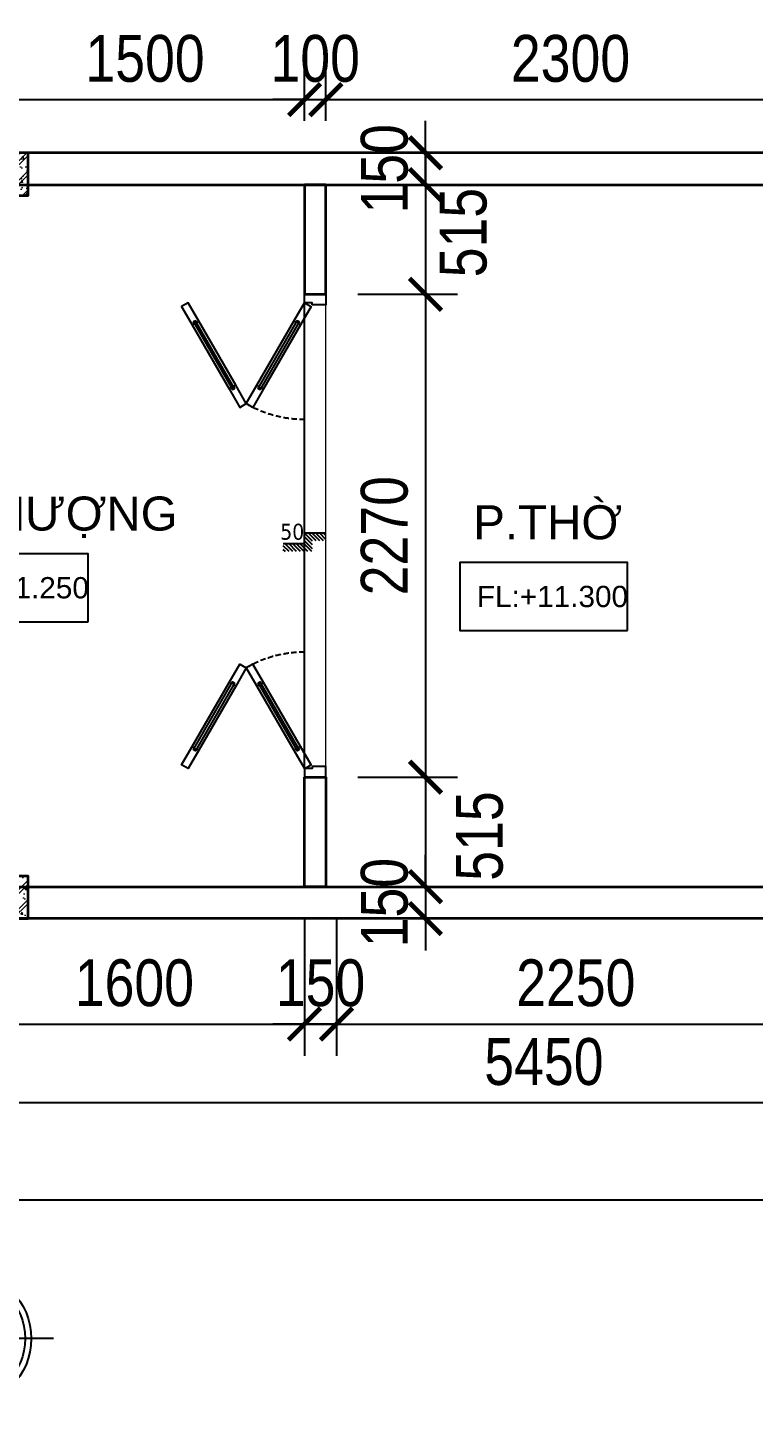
# Model space of a CAD drawing. Header units: inches. Extents: x 236662 to 497023, y -248575 to 81795.
# Drawn here: x 327762 to 331174, y -48059 to -41477 of the extents above; entities that cross this region are included whole.
import ezdxf
from ezdxf.enums import TextEntityAlignment as Align

# ---------------------------------------------------------------- set-up
doc = ezdxf.new("R2010")
doc.units = ezdxf.units.IN
doc.header["$LTSCALE"] = 10
doc.header["$MEASUREMENT"] = 0
doc.linetypes.add('CENTER', pattern=[2, 1.25, -0.25, 0.25, -0.25])
doc.linetypes.add('HIDDEN', pattern=[0.375, 0.25, -0.125])
for name, color, linetype in [('01. HP_TEXT', 9, 'Continuous'), ('04. HP_CUA', 153, 'Continuous'), ('07. HP_KY HIEU', 43, 'Continuous'), ('08. HP_DIM', 118, 'Continuous'), ('TEXT', 2, 'Continuous')]:
    doc.layers.add(name, color=color, linetype=linetype)
for name, color, linetype, lineweight in [('02. HP_BE TONG', 1, 'Continuous', 35), ('03. HP_TUONG', 2, 'Continuous', 35), ('05. HP_TRUC', 251, 'CENTER', 5), ('06. HP_THAY 2', 147, 'Continuous', 13), ('09_HP_HATCH', 8, 'Continuous', 5)]:
    doc.layers.add(name, color=color, linetype=linetype, lineweight=lineweight)
doc.styles.add('BAOANNOTE', font='Arial.ttf', dxfattribs={"width": 0.8})
doc.styles.add('ISOCP50', font='ISOCPEUR.TTF')
doc.styles.get("Standard").update_dxf_attribs({"font": 'Arial.ttf'})
doc.styles.add('Tahoma', font='Tahoma.ttf')
doc.styles.add('TEXT (none)', font='Arial.ttf')
doc.styles.add('text2', font='VHELVCN.TTF')
doc.dimstyles.new('AL-100', dxfattribs={"dimtxt": 220, "dimasz": 150, "dimexe": 150, "dimexo": 150, "dimgap": 80, "dimtad": 1, "dimdec": 0, "dimzin": 9, "dimtxsty": 'text2', "dimblk": 'ARCHTICK', "dimcen": 1, "dimdle": 150, "dimclrd": 256, "dimclre": 256, "dimclrt": 7, "dimadec": 0, "dimazin": 0, "dimtfac": 1, "dimtdec": 0, "dimtix": 1, "dimtmove": 2, "dimatfit": 3, "dimldrblk": 'ARCHTICK', "dimfxl": 1, "dimtolj": 1, "dimtzin": 0, "dimlwd": -1, "dimlwe": -1, "dimarcsym": 0})

# ---------------------------------------------------------------- blocks, each defined once
blk = doc.blocks.new('_ArchTick')
at = {"color": 0, "linetype": 'ByBlock', "const_width": 0.15}
blk.add_lwpolyline([(-0.5, -0.5), (0.5, 0.5)], dxfattribs=at)
blk = doc.blocks.new('*D949')
at = {"layer": '08. HP_DIM', "transparency": 16777216}
for p, q in [((327461.9, -45814), (327461.9, -47136.9)), ((342461.9, -45814), (342461.9, -47136.9)), ((327311.9, -46986.9), (342611.9, -46986.9))]:
    blk.add_line(p, q, dxfattribs=at)
at = {"layer": 'Defpoints', "color": 0, "transparency": 16777216}
for p in [(327461.9, -45664), (342461.9, -45664), (342461.9, -46986.9)]:
    blk.add_point(p, dxfattribs=at)
at = {"layer": '08. HP_DIM', "transparency": 16777216, "xscale": 150, "yscale": 150, "zscale": 150, "rotation": 180}
blk.add_blockref('_ArchTick', (327461.9, -46986.9), dxfattribs=at)
at = {"layer": '08. HP_DIM', "transparency": 16777216, "xscale": 150, "yscale": 150, "zscale": 150}
blk.add_blockref('_ArchTick', (342461.9, -46986.9), dxfattribs=at)
at = {"layer": '08. HP_DIM', "color": 7, "transparency": 16777216, "insert": (334461.9, -46794.5), "char_height": 220, "attachment_point": 5, "style": 'text2'}
blk.add_mtext('\\A1;15000', dxfattribs=at)
blk = doc.blocks.new('*D952')
at = {"layer": '08. HP_DIM', "transparency": 16777216}
for p, q in [((329061.9, -45664), (329061.9, -46309.7)), ((327461.9, -45814), (327461.9, -46309.7)), ((327311.9, -46159.7), (329211.9, -46159.7))]:
    blk.add_line(p, q, dxfattribs=at)
at = {"layer": 'Defpoints', "color": 0, "transparency": 16777216}
for p in [(329061.9, -45514), (327461.9, -45664), (329061.9, -46159.7)]:
    blk.add_point(p, dxfattribs=at)
at = {"layer": '08. HP_DIM', "transparency": 16777216, "xscale": 150, "yscale": 150, "zscale": 150, "rotation": 180}
blk.add_blockref('_ArchTick', (327461.9, -46159.7), dxfattribs=at)
at = {"layer": '08. HP_DIM', "transparency": 16777216, "xscale": 150, "yscale": 150, "zscale": 150}
blk.add_blockref('_ArchTick', (329061.9, -46159.7), dxfattribs=at)
at = {"layer": '08. HP_DIM', "color": 7, "transparency": 16777216, "insert": (328261.9, -45967.3), "char_height": 220, "attachment_point": 5, "style": 'text2'}
blk.add_mtext('\\A1;1600', dxfattribs=at)
blk = doc.blocks.new('*D953')
at = {"layer": '08. HP_DIM', "transparency": 16777216}
for p, q in [((329211.9, -45664), (329211.9, -46309.7)), ((331461.9, -45664), (331461.9, -46309.7)), ((329061.9, -46159.7), (331611.9, -46159.7))]:
    blk.add_line(p, q, dxfattribs=at)
at = {"layer": 'Defpoints', "color": 0, "transparency": 16777216}
for p in [(329211.9, -45514), (331461.9, -45514), (331461.9, -46159.7)]:
    blk.add_point(p, dxfattribs=at)
at = {"layer": '08. HP_DIM', "transparency": 16777216, "xscale": 150, "yscale": 150, "zscale": 150, "rotation": 180}
blk.add_blockref('_ArchTick', (329211.9, -46159.7), dxfattribs=at)
at = {"layer": '08. HP_DIM', "transparency": 16777216, "xscale": 150, "yscale": 150, "zscale": 150}
blk.add_blockref('_ArchTick', (331461.9, -46159.7), dxfattribs=at)
at = {"layer": '08. HP_DIM', "color": 7, "transparency": 16777216, "insert": (330336.9, -45967.3), "char_height": 220, "attachment_point": 5, "style": 'text2'}
blk.add_mtext('\\A1;2250', dxfattribs=at)
blk = doc.blocks.new('grid test1')
at = {"ltscale": 20}
for p, q in [((0, 440), (0, 260)), ((-260, 0), (-440, 0)), ((440, 0), (260, 0)), ((0, -260), (0, -440))]:
    blk.add_line(p, q, dxfattribs=at)
at = {"color": 251, "ltscale": 20, "true_color": 0x636466}
for radius in [330, 300]:
    blk.add_circle((0, 0), radius, dxfattribs=at)
at = {"layer": '01. HP_TEXT', "color": 2, "ltscale": 20, "true_color": 0xf1eb1f, "style": 'ISOCP50'}
blk.add_attdef('GRID', text='', height=300, dxfattribs=at).set_placement((-36.9, 0.3), align=Align.MIDDLE_CENTER)
blk = doc.blocks.new('zcsadsdasd3')
at = {"layer": '05. HP_TRUC', "ltscale": 10}
for p, q in [((-15929.6, 3600), (1239.1, 3600)), ((-15929.6, 0), (1239.1, 0))]:
    blk.add_line(p, q, dxfattribs=at)
at = {"layer": '07. HP_KY HIEU', "ltscale": 20}
ref = blk.add_blockref('grid test1', (-15000, -1974.6), dxfattribs=dict(at, xscale=0.9555000001564621, yscale=0.9555000001564621, zscale=0.9555000001564621))
ref.add_attrib('GRID', '1', dxfattribs={"layer": 'TEXT', "ltscale": 20, "height": 286.6, "style": 'ISOCP50'}).set_placement((-15000, -1974.6), align=Align.MIDDLE_CENTER)
blk = doc.blocks.new('*D966')
at = {"layer": '08. HP_DIM', "transparency": 16777216}
for p, q in [((329061.9, -45664), (329061.9, -46309.7)), ((329211.9, -45664), (329211.9, -46309.7)), ((329061.9, -46159.7), (328911.9, -46159.7)), ((329211.9, -46159.7), (329061.9, -46159.7)), ((329211.9, -46159.7), (329361.9, -46159.7))]:
    blk.add_line(p, q, dxfattribs=at)
at = {"layer": 'Defpoints', "color": 0, "transparency": 16777216}
for p in [(329061.9, -45514), (329211.9, -45514), (329061.9, -46159.7)]:
    blk.add_point(p, dxfattribs=at)
at = {"layer": '08. HP_DIM', "transparency": 16777216, "xscale": 150, "yscale": 150, "zscale": 150}
blk.add_blockref('_ArchTick', (329061.9, -46159.7), dxfattribs=at)
at = {"layer": '08. HP_DIM', "transparency": 16777216, "xscale": 150, "yscale": 150, "zscale": 150, "rotation": 180}
blk.add_blockref('_ArchTick', (329211.9, -46159.7), dxfattribs=at)
at = {"layer": '08. HP_DIM', "color": 7, "transparency": 16777216, "insert": (329136.9, -45967.3), "char_height": 220, "attachment_point": 5, "style": 'text2'}
blk.add_mtext('\\A1;150', dxfattribs=at)
blk = doc.blocks.new('Level mark - Plan 2')
blk.add_lwpolyline([(12.525, 0.4), (12.525, 3.6), (4.642, 3.6), (4.642, 0.4)], close=True)
at = {"style": 'BAOANNOTE', "flags": 8}
blk.add_attdef('FL%%P0.000', text='', height=2, dxfattribs=at).set_placement((9, 2), align=Align.MIDDLE_CENTER)
blk = doc.blocks.new('*D1333')
at = {"layer": '08. HP_DIM', "transparency": 16777216}
for p, q in [((-15000, -3750), (-15000, -5072.9)), ((0, -3750), (0, -5072.9)), ((-15150, -4922.9), (150, -4922.9))]:
    blk.add_line(p, q, dxfattribs=at)
at = {"layer": 'Defpoints', "color": 0, "transparency": 16777216}
for p in [(-15000, -3600), (0, -3600), (0, -4922.9)]:
    blk.add_point(p, dxfattribs=at)
at = {"layer": '08. HP_DIM', "transparency": 16777216, "xscale": 150, "yscale": 150, "zscale": 150, "rotation": 180}
blk.add_blockref('_ArchTick', (-15000, -4922.9), dxfattribs=at)
at = {"layer": '08. HP_DIM', "transparency": 16777216, "xscale": 150, "yscale": 150, "zscale": 150}
blk.add_blockref('_ArchTick', (0, -4922.9), dxfattribs=at)
at = {"layer": '08. HP_DIM', "color": 7, "transparency": 16777216, "insert": (-8000, -4730.6), "char_height": 220, "attachment_point": 5, "style": 'text2'}
blk.add_mtext('\\A1;15000', dxfattribs=at)
blk = doc.blocks.new('*D1334')
at = {"layer": '08. HP_DIM', "transparency": 16777216}
for p, q in [((-15000, -3750), (-15000, -4616)), ((-9550, -3750), (-9550, -4616)), ((-9400, -4466), (-15150, -4466))]:
    blk.add_line(p, q, dxfattribs=at)
at = {"layer": 'Defpoints', "color": 0, "transparency": 16777216}
for p in [(-15000, -3600), (-9550, -3600), (-15000, -4466)]:
    blk.add_point(p, dxfattribs=at)
at = {"layer": '08. HP_DIM', "transparency": 16777216, "xscale": 150, "yscale": 150, "zscale": 150, "rotation": 180}
blk.add_blockref('_ArchTick', (-15000, -4466), dxfattribs=at)
at = {"layer": '08. HP_DIM', "transparency": 16777216, "xscale": 150, "yscale": 150, "zscale": 150}
blk.add_blockref('_ArchTick', (-9550, -4466), dxfattribs=at)
at = {"layer": '08. HP_DIM', "color": 7, "transparency": 16777216, "insert": (-12275, -4273.6), "char_height": 220, "attachment_point": 5, "style": 'text2'}
blk.add_mtext('\\A1;5450', dxfattribs=at)
blk = doc.blocks.new('COT')
at = {"layer": '09_HP_HATCH'}
h = blk.add_hatch(dxfattribs=at)
h.set_pattern_fill('CHAU-01', color=256, scale=15, pattern_type=2)
h.set_pattern_definition([(50, (-55276.965, -37444.2), (107.58903, -9.41282), [11.25, -123.75]), (355, (-55276.97, -37444.2), (-20.8127, 112.82882), [9, -99]), (100.4514, (-55268, -37444.99), (86.7764, 103.41593), [9.56103, -105.17132]), (46.1842, (-55276.97, -37414.2), (160.08616, -24.82785), [16.875, -185.625]), (96.6356, (-55263.62, -37416.27), (140.1994, 146.11768), [14.34154, -157.75695]), (351.1842, (-55276.97, -37414.2), (140.1993, 146.1178), [13.5, -148.5]), (21, (-55261.965, -37421.7), (89.53606, -60.39283), [11.25, -123.75]), (326, (-55261.97, -37421.7), (36.4973, 108.7725), [9, -99]), (71.4514, (-55254.5, -37426.73), (126.0334, 48.37957), [9.56103, -105.17132]), (37.5, (-55276.965, -37444.2), (1.823978, 49.934078), [0, -97.8, 0, -100.5, 0, -99.375]), (7.5, (-55276.965, -37444.2), (39.46043, 59.161757), [0, -57.3, 0, -95.55, 0, -37.875]), (327.5, (-55310.415, -37444.2), (80.073365, -3.38323), [0, -37.5, 0, -117, 0, -155.25]), (317.5, (-55325.415, -37444.2), (87.477925, 15.01575), [0, -48.75, 0, -77.7, 0, -110.25]), (45, (-55276.965, -37444.2), (-45.07806, 45.07806), []), (45, (-55276.965, -37425.827), (-45.07806, 45.07806), [])])
h.paths.add_polyline_path([(0, -200), (300, -200), (300, 0), (0, 0)])
at = {"layer": '02. HP_BE TONG'}
blk.add_lwpolyline([(0, -200), (300, -200), (300, 0), (0, 0)], close=True, dxfattribs=at)
blk = doc.blocks.new('ádasdwdczxzc')
at = {"layer": '03. HP_TUONG'}
for p in [(-15000, 3600), (-15000, 200)]:
    blk.add_blockref('COT', p, dxfattribs=at)
blk = doc.blocks.new('Step Symbol - Metric')
h = blk.add_hatch()
h.set_pattern_fill('_USER', color=0, angle=45, style=0, pattern_type=0)
h.set_pattern_definition([(45, (0, 4), (-0.70711, 0.70711), [])])
h.paths.add_polyline_path([(8, 0), (8, -3), (-3, -3), (-3, 1), (-8, 1), (-8, 4), (0, 4), (0, 0)])
at = {"color": 0}
blk.add_lwpolyline([(8, 0), (0, 0), (0, 4), (-8, 4)], dxfattribs=at)
blk.add_attdef('Step', (2, 2), '', height=3, dxfattribs=at)
blk = doc.blocks.new('*U1324')
at = {"ltscale": 100}
for p, q in [((427.5, 423.8), (126.6, 597.5)), ((144.1, 627.8), (445, 454.1)), ((2125.9, 627.8), (1825, 454.1)), ((1842.5, 423.8), (2143.4, 597.5)), ((427.5, 323.7), (126.6, 150)), ((144.1, 119.7), (445, 293.4)), ((2125.9, 119.7), (1825, 293.4)), ((1842.5, 323.7), (2143.4, 150))]:
    blk.add_line(p, q, dxfattribs=at)
at = {"color": 8, "ltscale": 100}
blk.add_line((40, 100), (2230, 100), dxfattribs=at)
at = {"ltscale": 100}
for points in [[(137.9, 617), (129.2, 622), (124.2, 613.3), (132.9, 608.3), (126.6, 597.5), (40, 647.5), (57.5, 677.8), (144.1, 627.8)], [(2132.1, 617), (2140.8, 622), (2145.8, 613.3), (2137.1, 608.3), (2143.4, 597.5), (2230, 647.5), (2212.5, 677.8), (2125.9, 627.8)], [(514.1, 373.8), (427.5, 423.8), (433.8, 434.6), (442.5, 429.6), (447.5, 438.2), (438.8, 443.2), (445, 454.1), (531.6, 404.1)], [(1755.9, 373.8), (1842.5, 423.8), (1836.2, 434.6), (1827.5, 429.6), (1822.5, 438.2), (1831.2, 443.2), (1825, 454.1), (1738.4, 404.1)], [(514.1, 373.8), (427.5, 323.7), (433.8, 312.9), (442.5, 317.9), (447.5, 309.3), (438.8, 304.3), (445, 293.4), (531.6, 343.4)], [(1755.9, 373.8), (1842.5, 323.7), (1836.2, 312.9), (1827.5, 317.9), (1822.5, 309.3), (1831.2, 304.3), (1825, 293.4), (1738.4, 343.4)], [(137.9, 130.5), (129.2, 125.5), (124.2, 134.2), (132.9, 139.2), (126.6, 150), (40, 100), (57.5, 69.7), (144.1, 119.7)], [(2132.1, 130.5), (2140.8, 125.5), (2145.8, 134.2), (2137.1, 139.2), (2143.4, 150), (2230, 100), (2212.5, 69.7), (2125.9, 119.7)], [(50, 65), (40, 65), (40, 100), (0, 100), (0, 0), (50, 0)], [(2220, 65), (2230, 65), (2230, 100), (2270, 100), (2270, 0), (2220, 0)]]:
    blk.add_lwpolyline(points, close=True, dxfattribs=at)
at = {"color": 8, "ltscale": 100}
for points in [[(447.5, 438.2), (442.5, 429.6), (124.2, 613.3), (129.2, 622)], [(1822.5, 438.2), (1827.5, 429.6), (2145.8, 613.3), (2140.8, 622)], [(447.5, 309.3), (442.5, 317.9), (124.2, 134.2), (129.2, 125.5)], [(1822.5, 309.3), (1827.5, 317.9), (2145.8, 134.2), (2140.8, 125.5)]]:
    blk.add_lwpolyline(points, close=True, dxfattribs=at)
at = {"color": 8, "linetype": 'HIDDEN', "ltscale": 10}
for centre, start, end in [((40, 100), 0, 30), ((2230, 100), 150, 180)]:
    blk.add_arc(centre, 547.5, start, end, dxfattribs=at)
blk.add_arc((542.3, 390), 580, 210, 213.45961)
blk = doc.blocks.new('CUA TANG 4')
at = {"layer": '04. HP_CUA', "rotation": 90}
blk.add_blockref('*U1324', (1700, -2935), dxfattribs=at)
blk = doc.blocks.new('*D1099')
at = {"layer": '08. HP_DIM', "transparency": 16777216}
for p, q in [((327561.9, -41914), (327561.9, -41663.8)), ((329061.9, -41914), (329061.9, -41663.8)), ((327411.9, -41813.8), (329211.9, -41813.8))]:
    blk.add_line(p, q, dxfattribs=at)
at = {"layer": 'Defpoints', "color": 0, "transparency": 16777216}
for p in [(329061.9, -41813.8), (327561.9, -42064, -318.6), (329061.9, -42064, -318.6)]:
    blk.add_point(p, dxfattribs=at)
at = {"layer": '08. HP_DIM', "transparency": 16777216, "xscale": 150, "yscale": 150, "zscale": 150, "rotation": 180}
blk.add_blockref('_ArchTick', (327561.9, -41813.8), dxfattribs=at)
at = {"layer": '08. HP_DIM', "transparency": 16777216, "xscale": 150, "yscale": 150, "zscale": 150}
blk.add_blockref('_ArchTick', (329061.9, -41813.8), dxfattribs=at)
at = {"layer": '08. HP_DIM', "color": 7, "transparency": 16777216, "insert": (328311.9, -41621.4), "char_height": 220, "attachment_point": 5, "style": 'text2'}
blk.add_mtext('\\A1;1500', dxfattribs=at)
blk = doc.blocks.new('*D1100')
at = {"layer": '08. HP_DIM', "transparency": 16777216}
for p, q in [((329061.9, -41914), (329061.9, -41663.8)), ((329161.9, -41914), (329161.9, -41663.8)), ((329061.9, -41813.8), (328911.9, -41813.8)), ((329061.9, -41813.8), (329161.9, -41813.8)), ((329161.9, -41813.8), (329311.9, -41813.8))]:
    blk.add_line(p, q, dxfattribs=at)
at = {"layer": 'Defpoints', "color": 0, "transparency": 16777216}
for p in [(329161.9, -41813.8), (329061.9, -42064, -318.6), (329161.9, -42064, -318.6)]:
    blk.add_point(p, dxfattribs=at)
at = {"layer": '08. HP_DIM', "transparency": 16777216, "xscale": 150, "yscale": 150, "zscale": 150}
blk.add_blockref('_ArchTick', (329061.9, -41813.8), dxfattribs=at)
at = {"layer": '08. HP_DIM', "transparency": 16777216, "xscale": 150, "yscale": 150, "zscale": 150, "rotation": 180}
blk.add_blockref('_ArchTick', (329161.9, -41813.8), dxfattribs=at)
at = {"layer": '08. HP_DIM', "color": 7, "transparency": 16777216, "insert": (329111.9, -41621.4), "char_height": 220, "attachment_point": 5, "style": 'text2'}
blk.add_mtext('\\A1;100', dxfattribs=at)
blk = doc.blocks.new('*D1101')
at = {"layer": '08. HP_DIM', "transparency": 16777216}
for p, q in [((329161.9, -41914), (329161.9, -41663.8)), ((331461.9, -41914), (331461.9, -41663.8)), ((329011.9, -41813.8), (331611.9, -41813.8))]:
    blk.add_line(p, q, dxfattribs=at)
at = {"layer": 'Defpoints', "color": 0, "transparency": 16777216}
for p in [(331461.9, -41813.8), (329161.9, -42064, -318.6), (331461.9, -42064, -318.6)]:
    blk.add_point(p, dxfattribs=at)
at = {"layer": '08. HP_DIM', "transparency": 16777216, "xscale": 150, "yscale": 150, "zscale": 150, "rotation": 180}
blk.add_blockref('_ArchTick', (329161.9, -41813.8), dxfattribs=at)
at = {"layer": '08. HP_DIM', "transparency": 16777216, "xscale": 150, "yscale": 150, "zscale": 150}
blk.add_blockref('_ArchTick', (331461.9, -41813.8), dxfattribs=at)
at = {"layer": '08. HP_DIM', "color": 7, "transparency": 16777216, "insert": (330311.9, -41621.4), "char_height": 220, "attachment_point": 5, "style": 'text2'}
blk.add_mtext('\\A1;2300', dxfattribs=at)
blk = doc.blocks.new('*D1118')
at = {"layer": '08. HP_DIM', "transparency": 16777216}
for p, q in [((329630.2, -42064), (329630.2, -41914)), ((329311.9, -42064), (329780.2, -42064)), ((329630.2, -42064), (329630.2, -42214)), ((329311.9, -42214), (329780.2, -42214)), ((329630.2, -42214), (329630.2, -42364))]:
    blk.add_line(p, q, dxfattribs=at)
at = {"layer": 'Defpoints', "color": 0, "transparency": 16777216}
for p in [(329161.9, -42064), (329161.9, -42214, -318.6), (329630.2, -42214)]:
    blk.add_point(p, dxfattribs=at)
at = {"layer": '08. HP_DIM', "transparency": 16777216, "xscale": 150, "yscale": 150, "zscale": 150}
for p, rotation in [((329630.2, -42064), 270), ((329630.2, -42214), 90)]:
    blk.add_blockref('_ArchTick', p, dxfattribs=dict(at, rotation=rotation))
at = {"layer": '08. HP_DIM', "color": 7, "transparency": 16777216, "insert": (329437.9, -42139), "char_height": 220, "attachment_point": 5, "rotation": 90, "style": 'text2'}
blk.add_mtext('\\A1;150', dxfattribs=at)
blk = doc.blocks.new('*D1119')
at = {"layer": '08. HP_DIM', "transparency": 16777216}
for p, q in [((329630.2, -42214), (329630.2, -42064)), ((329311.9, -42214), (329780.2, -42214)), ((329630.2, -42214), (329630.2, -42729)), ((329311.9, -42729), (329780.2, -42729)), ((329630.2, -42729), (329630.2, -42879))]:
    blk.add_line(p, q, dxfattribs=at)
at = {"layer": 'Defpoints', "color": 0, "transparency": 16777216}
for p in [(329161.9, -42214, -318.6), (329161.9, -42729, -318.6), (329630.2, -42729)]:
    blk.add_point(p, dxfattribs=at)
at = {"layer": '08. HP_DIM', "transparency": 16777216, "xscale": 150, "yscale": 150, "zscale": 150}
for p, rotation in [((329630.2, -42214), 270), ((329630.2, -42729), 90)]:
    blk.add_blockref('_ArchTick', p, dxfattribs=dict(at, rotation=rotation))
at = {"layer": '08. HP_DIM', "color": 7, "transparency": 16777216, "insert": (329808.7, -42439), "char_height": 220, "attachment_point": 5, "rotation": 90, "style": 'text2'}
blk.add_mtext('\\A1;515', dxfattribs=at)
blk = doc.blocks.new('*D1120')
at = {"layer": '08. HP_DIM', "transparency": 16777216}
for p, q in [((329630.2, -42579), (329630.2, -45149)), ((329311.9, -42729), (329780.2, -42729)), ((329311.9, -44999), (329780.2, -44999))]:
    blk.add_line(p, q, dxfattribs=at)
at = {"layer": 'Defpoints', "color": 0, "transparency": 16777216}
for p in [(329161.9, -42729, -318.6), (329161.9, -44999, -318.6), (329630.2, -44999)]:
    blk.add_point(p, dxfattribs=at)
at = {"layer": '08. HP_DIM', "transparency": 16777216, "xscale": 150, "yscale": 150, "zscale": 150}
for p, rotation in [((329630.2, -42729), 90), ((329630.2, -44999), 270)]:
    blk.add_blockref('_ArchTick', p, dxfattribs=dict(at, rotation=rotation))
at = {"layer": '08. HP_DIM', "color": 7, "transparency": 16777216, "insert": (329437.9, -43864), "char_height": 220, "attachment_point": 5, "rotation": 90, "style": 'text2'}
blk.add_mtext('\\A1;2270', dxfattribs=at)
blk = doc.blocks.new('*D1121')
at = {"layer": '08. HP_DIM', "transparency": 16777216}
for p, q in [((329630.2, -44849), (329630.2, -45664)), ((329311.9, -44999), (329780.2, -44999)), ((329311.9, -45514), (329780.2, -45514))]:
    blk.add_line(p, q, dxfattribs=at)
at = {"layer": 'Defpoints', "color": 0, "transparency": 16777216}
for p in [(329161.9, -44999, -318.6), (329161.9, -45514, -318.6), (329630.2, -45514)]:
    blk.add_point(p, dxfattribs=at)
at = {"layer": '08. HP_DIM', "transparency": 16777216, "xscale": 150, "yscale": 150, "zscale": 150}
for p, rotation in [((329630.2, -44999), 90), ((329630.2, -45514), 270)]:
    blk.add_blockref('_ArchTick', p, dxfattribs=dict(at, rotation=rotation))
at = {"layer": '08. HP_DIM', "color": 7, "transparency": 16777216, "insert": (329884.6, -45276), "char_height": 220, "attachment_point": 5, "rotation": 90, "style": 'text2'}
blk.add_mtext('\\A1;515', dxfattribs=at)
blk = doc.blocks.new('*D1122')
at = {"layer": '08. HP_DIM', "transparency": 16777216}
for p, q in [((329630.2, -45514), (329630.2, -45364)), ((329311.9, -45514), (329780.2, -45514)), ((329630.2, -45514), (329630.2, -45664)), ((327911.9, -45664), (329780.2, -45664)), ((329630.2, -45664), (329630.2, -45814))]:
    blk.add_line(p, q, dxfattribs=at)
at = {"layer": 'Defpoints', "color": 0, "transparency": 16777216}
for p in [(329161.9, -45514, -318.6), (327761.9, -45664, -318.6), (329630.2, -45664)]:
    blk.add_point(p, dxfattribs=at)
at = {"layer": '08. HP_DIM', "transparency": 16777216, "xscale": 150, "yscale": 150, "zscale": 150}
for p, rotation in [((329630.2, -45514), 270), ((329630.2, -45664), 90)]:
    blk.add_blockref('_ArchTick', p, dxfattribs=dict(at, rotation=rotation))
at = {"layer": '08. HP_DIM', "color": 7, "transparency": 16777216, "insert": (329437.9, -45589), "char_height": 220, "attachment_point": 5, "rotation": 90, "style": 'text2'}
blk.add_mtext('\\A1;150', dxfattribs=at)
blk = doc.blocks.new('mb tang 4')
at = {"layer": '03. HP_TUONG'}
for points in [[(-4350, 0), (-15000, 0), (-15000, -1000), (-14900, -1000), (-14900, -150), (-4350, -150)], [(-13400, -665), (-13300, -665), (-13300, -150), (-13400, -150)], [(-13400, -2935), (-13300, -2935), (-13300, -3450), (-13400, -3450)]]:
    blk.add_lwpolyline(points, close=True, dxfattribs=at)
blk.add_lwpolyline([(-750, -2200), (0, -2200), (0, -3600), (-15000, -3600), (-15000, -3450), (-14850, -3450), (-14850, -3450), (-150, -3450), (-150, -2300), (-750, -2300)], dxfattribs=at)
at = {"layer": '06. HP_THAY 2'}
blk.add_lwpolyline([(-13300, -665), (-13400, -665), (-13400, -2935), (-13300, -2935)], close=True, dxfattribs=at)
ref = blk.add_blockref('Level mark - Plan 2', (-15669.3, -2244.6), dxfattribs=dict(xscale=100, yscale=100, zscale=100))
ref.add_attrib('FL%%P0.000', 'FL:+11.250', dxfattribs={"height": 100, "style": 'BAOANNOTE'}).set_placement((-14769.3, -2044.6), align=Align.MIDDLE_CENTER)
ref = blk.add_blockref('Level mark - Plan 2', (-13134.8, -2285.7), dxfattribs=dict(xscale=100, yscale=100, zscale=100))
ref.add_attrib('FL%%P0.000', 'FL:+11.300', dxfattribs={"height": 100, "style": 'BAOANNOTE'}).set_placement((-12234.8, -2085.7), align=Align.MIDDLE_CENTER)
at = {"layer": '07. HP_KY HIEU'}
ref = blk.add_blockref('Step Symbol - Metric', (-13400, -1837.1), dxfattribs=dict(at, xscale=-12.5, yscale=12.5, zscale=12.5))
ref.add_attrib('Step', '50', (-13514.3, -1818.7), dxfattribs={"layer": '0', "color": 7, "height": 75, "style": 'Tahoma'})
at = {"layer": '08. HP_DIM'}
blk.add_blockref('ádasdwdczxzc', (0, -3600), dxfattribs=at)
at = {"layer": '01. HP_TEXT', "style": 'TEXT (none)'}
for s, p in [('SÂN THƯỢNG', (-15532.8, -1775.8)), ('P.THỜ', (-12607.4, -1816.9))]:
    blk.add_text(s, height=159.88, dxfattribs=at).set_placement(p)
at = {"layer": '08. HP_DIM'}
dim = blk.add_linear_dim(base=(0, -4922.9), p1=(-15000, -3600), p2=(0, -3600), dimstyle='AL-100', dxfattribs=at)
dim.commit()
dim.dimension.update_dxf_attribs({"geometry": '*D1333', "text_midpoint": (-8000, -4730.6), "dimtype": 128})
dim = blk.add_linear_dim(base=(-15000, -4466), p1=(-9550, -3600), p2=(-15000, -3600), dimstyle='AL-100', dxfattribs=at)
dim.commit()
dim.dimension.update_dxf_attribs({"geometry": '*D1334', "text_midpoint": (-12275, -4273.6)})

msp = doc.modelspace()

# ---------------------------------------------------------------- block references
msp.add_blockref('mb tang 4', (342461.9, -42064))
at = {"layer": '08. HP_DIM'}
for name, p in [('zcsadsdasd3', (342461.9, -45664)), ('CUA TANG 4', (327461.9, -42064))]:
    msp.add_blockref(name, p, dxfattribs=at)

# ---------------------------------------------------------------- dimensions: what is measured, and where the dimension line sits
for base, p1, p2, picture, middle in [((329061.9, -41813.8, 318.6), (327561.9, -42064), (329061.9, -42064), '*D1099', (328311.9, -41621.4, 318.6)), ((329161.9, -41813.8, 318.6), (329061.9, -42064), (329161.9, -42064), '*D1100', (329111.9, -41621.4, 318.6)), ((331461.9, -41813.8, 318.6), (329161.9, -42064), (331461.9, -42064), '*D1101', (330311.9, -41621.4, 318.6)), ((329061.9, -46159.7), (327461.9, -45664), (329061.9, -45514), '*D952', (328261.9, -45967.3)), ((329061.9, -46159.7), (329211.9, -45514), (329061.9, -45514), '*D966', (329136.9, -45967.3)), ((331461.9, -46159.7), (329211.9, -45514), (331461.9, -45514), '*D953', (330336.9, -45967.3))]:
    dim = msp.add_linear_dim(base=base, p1=p1, p2=p2, dimstyle='AL-100', dxfattribs=at)
    dim.commit()
    dim.dimension.update_dxf_attribs({"geometry": picture, "text_midpoint": middle})
for base, p1, p2, picture, middle in [((329630.2, -42214, 318.6), (329161.9, -42064, 318.6), (329161.9, -42214), '*D1118', (329437.9, -42139, 318.6)), ((329630.2, -44999, 318.6), (329161.9, -42729), (329161.9, -44999), '*D1120', (329437.9, -43864, 318.6)), ((329630.2, -45664, 318.6), (329161.9, -45514), (327761.9, -45664), '*D1122', (329437.9, -45589, 318.6))]:
    dim = msp.add_linear_dim(base=base, p1=p1, p2=p2, angle=90, dimstyle='AL-100', dxfattribs=at)
    dim.commit()
    dim.dimension.update_dxf_attribs({"geometry": picture, "text_midpoint": middle})
for base, p1, p2, picture, middle in [((329630.2, -42729, 318.6), (329161.9, -42214), (329161.9, -42729), '*D1119', (329808.7, -42439, 318.6)), ((329630.2, -45514, 318.6), (329161.9, -44999), (329161.9, -45514), '*D1121', (329884.6, -45276, 318.6))]:
    dim = msp.add_linear_dim(base=base, p1=p1, p2=p2, angle=90, dimstyle='AL-100', dxfattribs=at)
    dim.commit()
    dim.dimension.update_dxf_attribs({"geometry": picture, "text_midpoint": middle, "dimtype": 160})
dim = msp.add_linear_dim(base=(342461.9, -46986.9), p1=(327461.9, -45664), p2=(342461.9, -45664), dimstyle='AL-100', dxfattribs=at)
dim.commit()
dim.dimension.update_dxf_attribs({"geometry": '*D949', "text_midpoint": (334461.9, -46794.5), "dimtype": 160})

doc.saveas('drawing.dxf')
